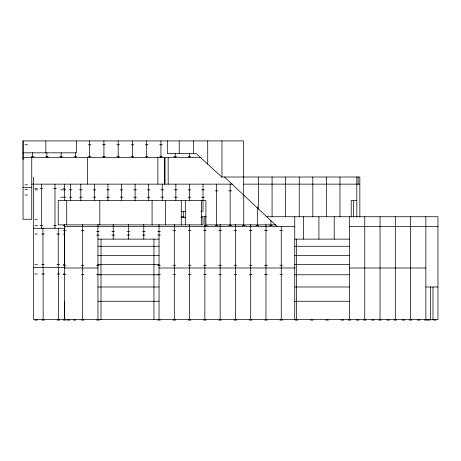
<?xml version="1.0" encoding="UTF-8"?>
<svg xmlns="http://www.w3.org/2000/svg" width="461" height="461" viewBox="0 0 461 461"><rect width="100%" height="100%" fill="white"/><g stroke="black" fill="none" stroke-linecap="round" stroke-linejoin="round"><path stroke-width="0.69" d="M23.05 159.846L23.05 140.905L243.569 140.905L243.569 177.053M64.465 267.397L64.465 228.27M24.957 144.766L27.504 144.766M88.31 144.766L91.024 144.766M102.567 144.766L105.281 144.766M116.823 144.766L119.543 144.766M131.08 144.766L133.799 144.766M145.342 144.766L148.056 144.766M159.598 144.766L162.312 144.766M23.05 152.827L76.388 152.827L76.388 140.905M31.285 156.308L33.999 156.308M45.541 156.308L48.255 156.308M59.797 156.308L62.512 156.308M74.054 156.308L76.768 156.308M88.31 156.308L91.024 156.308M102.567 156.308L105.281 156.308M116.823 156.308L119.543 156.308M131.08 156.308L133.799 156.308M145.342 156.308L148.056 156.308M159.598 156.308L162.312 156.308M173.855 156.308L176.569 156.308M188.111 156.308L190.825 156.308M23.05 157.668L200.961 157.668M221.972 177.012L359.834 177.012L359.834 217.016M31.751 184.141L232.327 184.141M243.696 184.141L359.834 184.141M24.957 184.821L27.504 184.821M23.05 187.535L31.751 187.535M34.886 188.555L37.433 188.555M40.067 188.555L42.781 188.555M53.643 188.555L56.357 188.555M63.232 188.555L64.592 188.555M24.957 189.575L27.504 189.575M34.886 189.828L37.433 189.828M60.685 189.828L65.946 189.828M69.259 189.828L71.974 189.828M79.442 189.828L82.156 189.828M93.018 189.828L95.738 189.828M106.6 189.828L109.315 189.828M120.177 189.828L122.891 189.828M133.753 189.828L136.473 189.828M147.336 189.828L150.05 189.828M160.912 189.828L163.626 189.828M174.489 189.828L177.203 189.828M188.071 189.828L190.785 189.828M201.647 189.828L204.361 189.828M215.224 190.848L217.938 190.848M228.8 190.848L231.52 190.848M24.957 195.003L27.504 195.003M60.685 197.21L65.946 197.21M69.259 197.21L71.974 197.21M79.442 197.21L82.156 197.21M93.018 197.21L95.738 197.21M106.6 197.21L109.315 197.21M120.177 197.21L122.891 197.21M133.753 197.21L136.473 197.21M147.336 197.21L150.05 197.21M160.912 197.21L163.626 197.21M174.489 197.21L177.203 197.21M188.071 197.21L190.785 197.21M201.647 197.21L204.361 197.21M356.82 200.437L351.219 200.437L351.219 216.733M181.277 211.299L185.483 211.299M200.904 211.299L203.001 211.299L203.001 184.141M181.265 216.733L184.043 216.733M201.399 216.733L206.257 216.733M266.729 216.733L437.95 216.733L437.95 319.588L33.659 319.588L33.659 177.012M181.277 217.73L185.483 217.73M200.904 217.73L203.001 217.73L203.001 224.876L58.224 224.876L58.224 200.437L205.888 200.437L205.888 224.876L275.897 224.876M34.886 219.275L37.433 219.275M34.886 225.556L37.433 225.556M40.067 225.556L42.781 225.556M53.643 225.556L56.357 225.556M63.232 225.556L64.592 225.556M204.534 225.556L207.248 225.556M215.224 225.556L217.938 225.556M228.8 225.556L231.52 225.556M242.382 225.556L245.096 225.556M255.959 225.556L258.673 225.556M269.535 225.556L272.255 225.556M64.465 226.576L294.74 226.576M349.478 226.576L437.95 226.576M33.659 228.27L65.013 228.27M63.232 230.563L65.946 230.563M81.309 230.563L84.023 230.563M172.961 230.563L175.676 230.563M188.238 230.563L190.952 230.563M203.514 230.563L206.228 230.563M218.791 230.563L221.505 230.563M234.067 230.563L236.781 230.563M249.338 230.563L252.058 230.563M264.614 230.563L267.328 230.563M279.89 230.563L282.605 230.563M96.585 231.41L99.299 231.41M111.862 231.41L114.576 231.41M127.138 231.41L129.852 231.41M142.409 231.41L145.129 231.41M157.685 231.41L160.405 231.41M34.886 234.044L37.433 234.044M41.594 234.044L44.308 234.044M56.87 234.044L59.584 234.044M63.232 234.044L64.592 234.044M96.585 235.064L99.299 235.064M111.862 235.064L114.576 235.064M127.138 235.064L129.852 235.064M142.409 235.064L145.129 235.064M157.685 235.064L160.405 235.064M97.945 239.132L159.045 239.132M294.74 239.132L349.478 239.132M97.945 246.266L159.045 246.266M294.74 246.266L349.478 246.266M97.945 255.429L159.045 255.429M294.74 255.429L349.478 255.429M97.945 264.597L159.045 264.597M294.74 264.597L349.478 264.597M34.886 264.677L37.433 264.677M41.594 264.677L44.308 264.677M56.87 264.677L59.584 264.677M63.232 264.677L64.592 264.677M63.232 265.271L65.946 265.271M81.309 265.271L84.023 265.271M96.585 265.271L99.299 265.271M157.685 265.271L160.405 265.271M172.961 265.271L175.676 265.271M188.238 265.271L190.952 265.271M203.514 265.271L206.228 265.271M218.791 265.271L221.505 265.271M234.067 265.271L236.781 265.271M249.338 265.271L252.058 265.271M264.614 265.271L267.328 265.271M279.89 265.271L282.605 265.271M33.659 267.397L65.013 267.397M64.465 267.991L97.945 267.991M159.045 267.991L295.138 267.991M349.478 267.991L425.855 267.991M34.886 274.013L37.433 274.013M41.761 274.013L44.481 274.013M57.037 274.013L59.751 274.013M63.232 274.013L64.592 274.013M63.232 274.439L65.946 274.439M81.309 274.439L84.023 274.439M96.585 274.439L99.299 274.439M157.685 274.439L160.405 274.439M172.961 274.439L175.676 274.439M188.238 274.439L190.952 274.439M203.514 274.439L206.228 274.439M218.791 274.439L221.505 274.439M234.067 274.439L236.781 274.439M249.338 274.439L252.058 274.439M264.614 274.439L267.328 274.439M279.89 274.439L282.605 274.439M97.945 274.779L159.045 274.779M294.74 274.779L349.478 274.779M97.945 286.996L159.045 286.996M294.74 286.996L349.478 286.996M425.855 286.996L437.95 286.996M97.945 301.258L159.045 301.258M294.74 301.258L349.478 301.258M34.886 320.095L37.433 320.095M41.761 320.095L44.481 320.095M57.037 320.095L59.751 320.095M63.232 320.095L65.946 320.095M67.22 320.095L69.939 320.095M73.247 320.095L75.794 320.095M81.309 320.095L84.023 320.095M96.585 320.095L99.299 320.095M157.685 320.095L160.405 320.095M172.961 320.095L175.676 320.095M188.238 320.095L190.952 320.095M203.514 320.095L206.228 320.095M218.791 320.095L221.505 320.095M234.067 320.095L236.781 320.095M249.338 320.095L252.058 320.095M264.614 320.095L267.328 320.095M279.89 320.095L282.605 320.095M295.167 320.095L297.881 320.095M310.443 320.095L313.157 320.095M325.72 320.095L328.434 320.095M340.99 320.095L343.71 320.095M348.124 320.095L350.838 320.095M356.267 320.095L358.986 320.095M363.395 320.095L366.115 320.095M371.543 320.095L374.257 320.095M378.671 320.095L381.385 320.095M386.819 320.095L389.533 320.095M393.948 320.095L396.662 320.095M402.096 320.095L404.81 320.095M409.224 320.095L411.938 320.095M417.372 320.095L420.086 320.095M424.5 320.095L430.269 320.095M433.496 320.095L436.043 320.095M224.432 177.012L277.211 226.576M432.983 286.996L432.983 319.588M430.649 286.996L430.649 319.588M425.855 216.733L425.855 319.588M410.584 216.733L410.584 319.588M395.308 216.733L395.308 319.588M380.031 216.733L380.031 319.588M364.755 216.733L364.755 319.588M358.134 177.012L358.134 184.141M356.82 177.012L356.82 217.016M353.552 200.437L353.552 216.97M349.478 216.733L349.478 319.588M339.976 177.012L339.976 216.733M334.202 216.733L334.202 239.132M326.394 177.012L326.394 216.733M318.926 216.733L318.926 239.132M312.817 177.012L312.817 216.733M303.655 216.733L303.655 239.132M299.241 177.012L299.241 216.733M296.527 239.132L296.527 319.588M294.74 216.733L294.74 319.588M285.664 177.012L285.664 216.733M281.25 226.576L281.25 319.588M272.082 177.012L272.082 216.733M270.895 220.589L270.895 224.876M265.974 224.467L265.974 319.588M258.506 177.012L258.506 209.012M257.319 207.012L257.319 224.876M250.698 224.467L250.698 319.588M243.736 194.865L243.736 224.876M243.696 177.012L243.696 195.101M235.421 224.467L235.421 319.588M230.16 184.141L230.16 224.876M221.972 140.905L221.972 177.191L196.219 153.594L167.32 153.594L167.32 140.905M220.145 224.467L220.145 319.588M216.584 184.141L216.584 224.876M207.715 140.905L207.715 164.128M204.868 216.733L204.868 319.588M201.572 200.437L201.572 224.876M193.459 140.905L193.459 153.594M189.598 224.467L189.598 319.588M189.471 153.473L189.471 157.668M189.425 184.141L189.425 200.437M185.316 200.437L185.316 224.876M183.317 211.299L183.317 217.73M181.277 200.437L181.277 224.876M179.202 140.905L179.202 153.594M175.848 184.141L175.848 200.437M175.209 153.473L175.209 157.668M174.321 224.467L174.321 319.588M168.167 157.668L168.167 184.141M165.666 200.437L165.666 224.876M165.026 157.668L165.026 184.141M164.606 157.668L164.606 184.141M162.272 184.141L162.272 200.437M160.952 140.905L160.952 157.668M159.045 224.467L159.045 319.588M157.898 157.668L157.898 184.141M153.951 239.132L153.951 319.588M152.084 200.437L152.084 224.876M148.69 184.141L148.69 200.437M146.696 140.905L146.696 157.668M143.769 224.467L143.769 239.132M135.113 184.141L135.113 200.437M132.44 140.905L132.44 157.668M128.492 224.467L128.492 239.132M121.537 184.141L121.537 200.437M118.183 140.905L118.183 157.668M113.216 224.467L113.216 239.132M107.955 184.141L107.955 200.437M103.927 140.905L103.927 157.668M100.999 239.132L100.999 319.588M99.812 200.437L99.812 224.876M97.945 224.467L97.945 319.588M94.378 184.141L94.378 200.437M89.67 140.905L89.67 157.668M87.377 157.668L87.377 184.141M82.669 224.467L82.669 319.588M80.802 184.141L80.802 200.437M75.414 152.775L75.414 157.668M70.614 184.141L70.614 200.437M66.712 200.437L66.712 224.876M64.505 301.258L64.505 319.588M64.465 184.141L64.465 200.512M64.465 224.467L64.465 319.588M61.152 152.775L61.152 157.668M58.397 267.397L58.397 319.588M58.224 228.27L58.224 267.397M55.003 184.141L55.003 228.27M46.895 152.775L46.895 157.668M45.835 140.905L45.835 152.827M43.121 267.397L43.121 319.588M42.948 228.27L42.948 267.397M41.421 184.141L41.421 228.27M32.639 152.775L32.639 157.668M31.751 157.668L31.751 219.275L23.05 219.275L23.05 140.905"/></g></svg>
